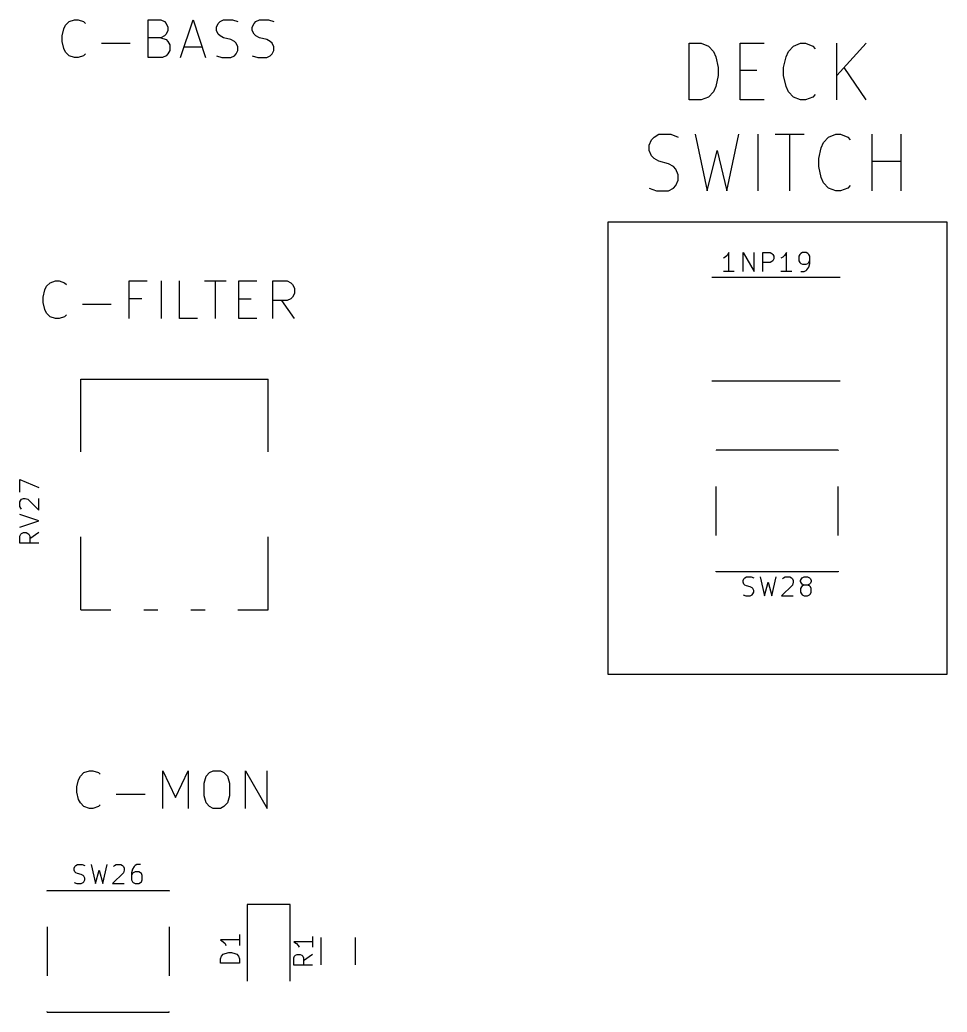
# Model space of a CAD drawing. Extents: x 119 to 479, y -311 to -46.
# Drawn here: x 308.8 to 358, y -232.9 to -180.3 of the extents above; entities that cross this region are included whole.
import ezdxf

# ---------------------------------------------------------------- set-up
doc = ezdxf.new("R2010")
doc.units = 0
doc.layers.add('BLACK', color=7, linetype='CONTINUOUS')

msp = doc.modelspace()

# ---------------------------------------------------------------- linework, layer by layer
at = {"layer": 'BLACK', "linetype": 'CONTINUOUS'}
for p, q in [((311.136, -180.741), (311.231, -180.55)), ((311.231, -180.55), (311.422, -180.36)), ((311.422, -180.36), (311.708, -180.265)), ((311.708, -180.265), (311.898, -180.265)), ((311.898, -180.265), (312.184, -180.36)), ((312.184, -180.36), (312.279, -180.455)), ((315.612, -182.265), (315.612, -180.265)), ((315.612, -180.265), (316.279, -180.265)), ((316.279, -180.265), (316.47, -180.36)), ((316.47, -180.36), (316.565, -180.455)), ((316.565, -180.455), (316.66, -180.646)), ((316.66, -180.646), (316.66, -180.836)), ((317.327, -182.265), (317.993, -180.265)), ((317.993, -180.265), (318.66, -182.265)), ((319.231, -180.646), (319.327, -180.455)), ((319.231, -180.836), (319.231, -180.646)), ((319.327, -180.455), (319.422, -180.36)), ((319.422, -180.36), (319.612, -180.265)), ((319.612, -180.265), (320.089, -180.265)), ((320.089, -180.265), (320.374, -180.36)), ((321.136, -180.646), (321.231, -180.455)), ((321.136, -180.836), (321.136, -180.646)), ((321.231, -180.455), (321.327, -180.36)), ((321.327, -180.36), (321.517, -180.265)), ((321.517, -180.265), (321.993, -180.265)), ((321.993, -180.265), (322.279, -180.36)), ((311.041, -181.122), (311.136, -180.741)), ((311.041, -181.408), (311.041, -181.122)), ((316.47, -181.122), (316.279, -181.217)), ((316.565, -181.027), (316.47, -181.122)), ((316.66, -180.836), (316.565, -181.027)), ((319.327, -181.027), (319.231, -180.836)), ((319.422, -181.122), (319.327, -181.027)), ((319.612, -181.217), (319.422, -181.122)), ((321.231, -181.027), (321.136, -180.836)), ((321.327, -181.122), (321.231, -181.027)), ((321.517, -181.217), (321.327, -181.122)), ((311.136, -181.789), (311.041, -181.408)), ((313.136, -181.503), (314.66, -181.503)), ((316.279, -181.217), (315.612, -181.217)), ((316.279, -181.217), (316.565, -181.312)), ((316.565, -181.312), (316.66, -181.408)), ((316.66, -181.408), (316.755, -181.598)), ((316.755, -181.598), (316.755, -181.884)), ((317.517, -181.693), (318.47, -181.693)), ((319.993, -181.312), (319.612, -181.217)), ((320.184, -181.408), (319.993, -181.312)), ((320.279, -181.503), (320.184, -181.408)), ((320.374, -181.693), (320.279, -181.503)), ((320.374, -181.884), (320.374, -181.693)), ((321.898, -181.312), (321.517, -181.217)), ((322.089, -181.408), (321.898, -181.312)), ((322.184, -181.503), (322.089, -181.408)), ((322.279, -181.693), (322.184, -181.503)), ((322.279, -181.884), (322.279, -181.693)), ((344.311, -184.511), (344.311, -181.511)), ((344.311, -181.511), (344.954, -181.511)), ((344.954, -181.511), (345.34, -181.654)), ((345.34, -181.654), (345.597, -181.94)), ((347.011, -184.511), (347.011, -181.511)), ((347.011, -181.511), (348.297, -181.511)), ((349.583, -181.94), (349.84, -181.654)), ((349.84, -181.654), (350.226, -181.511)), ((350.226, -181.511), (350.483, -181.511)), ((350.483, -181.511), (350.869, -181.654)), ((350.869, -181.654), (350.997, -181.797)), ((352.154, -184.511), (352.154, -181.511)), ((353.697, -181.511), (352.154, -183.226)), ((311.231, -181.979), (311.136, -181.789)), ((311.422, -182.17), (311.231, -181.979)), ((311.708, -182.265), (311.422, -182.17)), ((312.184, -182.17), (311.898, -182.265)), ((312.279, -182.074), (312.184, -182.17)), ((316.565, -182.17), (316.374, -182.265)), ((316.66, -182.074), (316.565, -182.17)), ((316.755, -181.884), (316.66, -182.074)), ((319.231, -182.17), (319.517, -182.265)), ((319.993, -182.265), (320.184, -182.17)), ((320.184, -182.17), (320.279, -182.074)), ((320.279, -182.074), (320.374, -181.884)), ((321.136, -182.17), (321.422, -182.265)), ((321.898, -182.265), (322.089, -182.17)), ((322.089, -182.17), (322.184, -182.074)), ((322.184, -182.074), (322.279, -181.884)), ((345.597, -181.94), (345.726, -182.226)), ((345.726, -182.226), (345.854, -182.797)), ((349.326, -182.797), (349.454, -182.226)), ((349.454, -182.226), (349.583, -181.94)), ((311.898, -182.265), (311.708, -182.265)), ((316.374, -182.265), (315.612, -182.265)), ((319.517, -182.265), (319.993, -182.265)), ((321.422, -182.265), (321.898, -182.265)), ((345.854, -183.226), (345.726, -183.797)), ((345.854, -182.797), (345.854, -183.226)), ((347.011, -182.94), (347.911, -182.94)), ((349.326, -183.226), (349.326, -182.797)), ((349.454, -183.797), (349.326, -183.226)), ((353.697, -184.511), (352.54, -182.797)), ((345.726, -183.797), (345.597, -184.083)), ((349.583, -184.083), (349.454, -183.797)), ((345.597, -184.083), (345.34, -184.368)), ((349.84, -184.368), (349.583, -184.083)), ((350.997, -184.226), (350.869, -184.368)), ((344.954, -184.511), (344.311, -184.511)), ((345.34, -184.368), (344.954, -184.511)), ((348.297, -184.511), (347.011, -184.511)), ((350.226, -184.511), (349.84, -184.368)), ((350.483, -184.511), (350.226, -184.511)), ((350.869, -184.368), (350.483, -184.511)), ((342.447, -186.484), (342.704, -186.341)), ((342.704, -186.341), (343.347, -186.341)), ((343.347, -186.341), (343.733, -186.484)), ((344.633, -186.341), (345.276, -189.341)), ((346.304, -189.341), (346.947, -186.341)), ((347.976, -189.341), (347.976, -186.341)), ((348.876, -186.341), (350.419, -186.341)), ((349.647, -189.341), (349.647, -186.341)), ((351.704, -186.484), (352.09, -186.341)), ((352.09, -186.341), (352.347, -186.341)), ((352.347, -186.341), (352.733, -186.484)), ((354.019, -189.341), (354.019, -186.341)), ((355.561, -189.341), (355.561, -186.341)), ((342.19, -186.913), (342.319, -186.627)), ((342.19, -187.198), (342.19, -186.913)), ((342.319, -186.627), (342.447, -186.484)), ((351.319, -187.056), (351.447, -186.77)), ((351.447, -186.77), (351.704, -186.484)), ((352.733, -186.484), (352.861, -186.627)), ((342.319, -187.484), (342.19, -187.198)), ((342.447, -187.627), (342.319, -187.484)), ((345.276, -189.341), (345.79, -187.198)), ((345.79, -187.198), (346.304, -189.341)), ((351.19, -187.627), (351.319, -187.056)), ((342.704, -187.77), (342.447, -187.627)), ((343.219, -187.913), (342.704, -187.77)), ((343.476, -188.056), (343.219, -187.913)), ((351.19, -188.056), (351.19, -187.627)), ((354.019, -187.77), (355.561, -187.77)), ((343.604, -188.198), (343.476, -188.056)), ((343.733, -188.484), (343.604, -188.198)), ((343.733, -188.77), (343.733, -188.484)), ((351.319, -188.627), (351.19, -188.056)), ((343.476, -189.198), (343.604, -189.056)), ((343.604, -189.056), (343.733, -188.77)), ((351.447, -188.913), (351.319, -188.627)), ((351.704, -189.198), (351.447, -188.913)), ((352.861, -189.056), (352.733, -189.198)), ((342.19, -189.198), (342.576, -189.341)), ((342.576, -189.341), (343.219, -189.341)), ((343.219, -189.341), (343.476, -189.198)), ((352.09, -189.341), (351.704, -189.198)), ((352.347, -189.341), (352.09, -189.341)), ((352.733, -189.198), (352.347, -189.341)), ((358, -191), (340, -191)), ((340, -191), (340, -215)), ((358, -215), (358, -191)), ((346.42, -192.622), (346.325, -192.765)), ((346.42, -193.622), (346.42, -192.622)), ((347.182, -193.622), (347.182, -192.622)), ((347.182, -192.622), (347.753, -193.622)), ((347.753, -193.622), (347.753, -192.622)), ((348.23, -193.622), (348.23, -192.622)), ((348.23, -192.622), (348.61, -192.622)), ((348.61, -192.622), (348.706, -192.67)), ((348.706, -192.67), (348.753, -192.718)), ((348.753, -192.718), (348.801, -192.813)), ((349.468, -192.622), (349.372, -192.765)), ((349.468, -193.622), (349.468, -192.622)), ((350.182, -192.718), (350.134, -192.813)), ((350.23, -192.67), (350.182, -192.718)), ((350.325, -192.622), (350.23, -192.67)), ((350.515, -192.622), (350.325, -192.622)), ((350.61, -192.67), (350.515, -192.622)), ((350.658, -192.718), (350.61, -192.67)), ((350.706, -192.813), (350.658, -192.718)), ((346.23, -192.86), (346.134, -192.908)), ((346.325, -192.765), (346.23, -192.86)), ((348.61, -193.146), (348.23, -193.146)), ((348.706, -193.099), (348.61, -193.146)), ((348.753, -193.051), (348.706, -193.099)), ((348.801, -192.956), (348.753, -193.051)), ((348.801, -192.813), (348.801, -192.956)), ((349.277, -192.86), (349.182, -192.908)), ((349.372, -192.765), (349.277, -192.86)), ((350.134, -192.813), (350.134, -193.051)), ((350.134, -193.051), (350.182, -193.146)), ((350.182, -193.146), (350.23, -193.194)), ((350.23, -193.194), (350.325, -193.241)), ((350.325, -193.241), (350.515, -193.241)), ((350.515, -193.241), (350.61, -193.194)), ((350.61, -193.194), (350.658, -193.146)), ((350.658, -193.146), (350.706, -193.051)), ((350.658, -193.384), (350.706, -193.194)), ((350.706, -193.194), (350.706, -192.813)), ((346.706, -193.622), (346.134, -193.622)), ((349.753, -193.622), (349.182, -193.622)), ((350.23, -193.622), (350.42, -193.622)), ((350.42, -193.622), (350.515, -193.575)), ((350.515, -193.575), (350.563, -193.527)), ((350.563, -193.527), (350.658, -193.384)), ((310.224, -194.406), (310.414, -194.216)), ((310.414, -194.216), (310.7, -194.121)), ((310.7, -194.121), (310.89, -194.121)), ((310.89, -194.121), (311.176, -194.216)), ((311.176, -194.216), (311.271, -194.311)), ((314.605, -196.121), (314.605, -194.121)), ((314.605, -194.121), (315.557, -194.121)), ((316.319, -196.121), (316.319, -194.121)), ((317.271, -196.121), (317.271, -194.121)), ((318.605, -194.121), (319.748, -194.121)), ((319.176, -196.121), (319.176, -194.121)), ((320.414, -196.121), (320.414, -194.121)), ((320.414, -194.121), (321.367, -194.121)), ((322.224, -196.121), (322.224, -194.121)), ((322.224, -194.121), (322.986, -194.121)), ((322.986, -194.121), (323.176, -194.216)), ((323.176, -194.216), (323.271, -194.311)), ((323.271, -194.311), (323.367, -194.502)), ((345.52, -193.92), (352.32, -193.92)), ((310.033, -194.978), (310.129, -194.597)), ((310.129, -194.597), (310.224, -194.406)), ((323.367, -194.787), (323.271, -194.978)), ((323.367, -194.502), (323.367, -194.787)), ((310.033, -195.264), (310.033, -194.978)), ((310.129, -195.645), (310.033, -195.264)), ((312.129, -195.359), (313.652, -195.359)), ((315.271, -195.073), (314.605, -195.073)), ((320.414, -195.073), (321.081, -195.073)), ((322.986, -195.168), (322.224, -195.168)), ((323.367, -196.121), (322.7, -195.168)), ((323.176, -195.073), (322.986, -195.168)), ((323.271, -194.978), (323.176, -195.073)), ((310.224, -195.835), (310.129, -195.645)), ((310.414, -196.026), (310.224, -195.835)), ((310.7, -196.121), (310.414, -196.026)), ((310.89, -196.121), (310.7, -196.121)), ((311.176, -196.026), (310.89, -196.121)), ((311.271, -195.93), (311.176, -196.026)), ((318.224, -196.121), (317.271, -196.121)), ((321.367, -196.121), (320.414, -196.121)), ((312.03, -199.33), (321.97, -199.33)), ((312.03, -203.195), (312.03, -199.33)), ((321.97, -203.195), (321.97, -199.33)), ((345.52, -199.42), (352.32, -199.42)), ((352.21, -203.1), (345.75, -203.1)), ((345.75, -203.1), (345.75, -203.13)), ((352.21, -203.1), (352.21, -203.13)), ((308.802, -205.329), (308.802, -204.662)), ((308.802, -204.662), (309.802, -205.09)), ((345.75, -207.63), (345.75, -205.03)), ((352.21, -207.63), (352.21, -205.03)), ((308.802, -205.852), (308.85, -205.757)), ((308.802, -206.09), (308.802, -205.852)), ((308.85, -205.757), (308.898, -205.71)), ((308.898, -205.71), (308.993, -205.662)), ((308.993, -205.662), (309.088, -205.662)), ((309.088, -205.662), (309.231, -205.71)), ((309.231, -205.71), (309.802, -206.281)), ((309.802, -206.281), (309.802, -205.662)), ((308.85, -206.186), (308.802, -206.09)), ((308.898, -206.233), (308.85, -206.186)), ((309.802, -206.852), (308.802, -206.519)), ((308.802, -207.186), (309.802, -206.852)), ((308.898, -207.519), (308.993, -207.471)), ((308.993, -207.471), (309.136, -207.471)), ((309.136, -207.471), (309.231, -207.519)), ((309.802, -207.471), (309.326, -207.805)), ((308.802, -207.662), (308.85, -207.567)), ((308.802, -208.043), (308.802, -207.662)), ((308.85, -207.567), (308.898, -207.519)), ((309.231, -207.519), (309.279, -207.567)), ((309.279, -207.567), (309.326, -207.662)), ((309.326, -207.662), (309.326, -208.043)), ((312.03, -211.57), (312.03, -207.705)), ((321.97, -211.57), (321.97, -207.705)), ((309.802, -208.043), (308.802, -208.043)), ((345.75, -209.56), (345.75, -209.53)), ((352.21, -209.56), (345.75, -209.56)), ((352.21, -209.53), (352.21, -209.56)), ((347.17, -210.023), (347.218, -209.928)), ((347.17, -210.118), (347.17, -210.023)), ((347.218, -210.213), (347.17, -210.118)), ((347.218, -209.928), (347.266, -209.88)), ((347.266, -209.88), (347.361, -209.832)), ((347.361, -209.832), (347.599, -209.832)), ((347.599, -209.832), (347.742, -209.88)), ((348.075, -209.832), (348.313, -210.832)), ((348.313, -210.832), (348.504, -210.118)), ((348.504, -210.118), (348.694, -210.832)), ((348.694, -210.832), (348.932, -209.832)), ((349.266, -209.928), (349.313, -209.88)), ((349.313, -209.88), (349.409, -209.832)), ((349.409, -209.832), (349.647, -209.832)), ((349.647, -209.832), (349.742, -209.88)), ((349.742, -209.88), (349.79, -209.928)), ((349.79, -209.928), (349.837, -210.023)), ((349.837, -210.118), (349.79, -210.261)), ((349.837, -210.023), (349.837, -210.118)), ((350.218, -210.023), (350.266, -209.928)), ((350.218, -210.07), (350.218, -210.023)), ((350.266, -210.166), (350.218, -210.07)), ((350.266, -209.928), (350.313, -209.88)), ((350.313, -209.88), (350.409, -209.832)), ((350.409, -209.832), (350.599, -209.832)), ((350.599, -209.832), (350.694, -209.88)), ((350.694, -209.88), (350.742, -209.928)), ((350.742, -209.928), (350.79, -210.023)), ((350.79, -210.07), (350.742, -210.166)), ((350.79, -210.023), (350.79, -210.07)), ((347.266, -210.261), (347.218, -210.213)), ((347.361, -210.309), (347.266, -210.261)), ((347.551, -210.356), (347.361, -210.309)), ((347.647, -210.404), (347.551, -210.356)), ((347.694, -210.451), (347.647, -210.404)), ((347.742, -210.547), (347.694, -210.451)), ((347.694, -210.737), (347.742, -210.642)), ((347.742, -210.642), (347.742, -210.547)), ((349.79, -210.261), (349.218, -210.832)), ((350.266, -210.356), (350.218, -210.451)), ((350.218, -210.451), (350.218, -210.642)), ((350.218, -210.642), (350.266, -210.737)), ((350.313, -210.213), (350.266, -210.166)), ((350.313, -210.309), (350.266, -210.356)), ((350.409, -210.261), (350.313, -210.213)), ((350.409, -210.261), (350.313, -210.309)), ((350.599, -210.261), (350.409, -210.261)), ((350.694, -210.213), (350.599, -210.261)), ((350.694, -210.309), (350.599, -210.261)), ((350.742, -210.166), (350.694, -210.213)), ((350.742, -210.356), (350.694, -210.309)), ((350.79, -210.451), (350.742, -210.356)), ((350.742, -210.737), (350.79, -210.642)), ((350.79, -210.642), (350.79, -210.451)), ((347.17, -210.785), (347.313, -210.832)), ((347.313, -210.832), (347.551, -210.832)), ((347.551, -210.832), (347.647, -210.785)), ((347.647, -210.785), (347.694, -210.737)), ((349.218, -210.832), (349.837, -210.832)), ((350.266, -210.737), (350.313, -210.785)), ((350.313, -210.785), (350.409, -210.832)), ((350.409, -210.832), (350.599, -210.832)), ((350.599, -210.832), (350.694, -210.785)), ((350.694, -210.785), (350.742, -210.737)), ((312.03, -211.57), (313.629, -211.57)), ((315.371, -211.57), (316.13, -211.57)), ((317.871, -211.57), (318.63, -211.57)), ((320.37, -211.57), (321.97, -211.57)), ((340, -215), (358, -215)), ((312.204, -220.212), (312.489, -220.117)), ((312.489, -220.117), (312.68, -220.117)), ((312.68, -220.117), (312.966, -220.212)), ((316.394, -222.117), (316.394, -220.117)), ((316.394, -220.117), (317.061, -221.545)), ((317.061, -221.545), (317.728, -220.117)), ((317.728, -220.117), (317.728, -222.117)), ((318.87, -220.212), (319.061, -220.117)), ((319.061, -220.117), (319.442, -220.117)), ((319.442, -220.117), (319.632, -220.212)), ((320.775, -222.117), (320.775, -220.117)), ((320.775, -220.117), (321.918, -222.117)), ((321.918, -222.117), (321.918, -220.117)), ((311.823, -220.974), (311.918, -220.593)), ((311.918, -220.593), (312.013, -220.402)), ((312.013, -220.402), (312.204, -220.212)), ((312.966, -220.212), (313.061, -220.307)), ((318.585, -220.783), (318.68, -220.402)), ((318.68, -220.402), (318.87, -220.212)), ((319.632, -220.212), (319.823, -220.402)), ((319.823, -220.402), (319.918, -220.783)), ((311.823, -221.26), (311.823, -220.974)), ((318.585, -221.45), (318.585, -220.783)), ((319.918, -220.783), (319.918, -221.45)), ((311.918, -221.641), (311.823, -221.26)), ((312.013, -221.831), (311.918, -221.641)), ((313.918, -221.355), (315.442, -221.355)), ((318.68, -221.831), (318.585, -221.45)), ((319.918, -221.45), (319.823, -221.831)), ((312.204, -222.022), (312.013, -221.831)), ((312.489, -222.117), (312.204, -222.022)), ((312.68, -222.117), (312.489, -222.117)), ((312.966, -222.022), (312.68, -222.117)), ((313.061, -221.926), (312.966, -222.022)), ((318.87, -222.022), (318.68, -221.831)), ((319.061, -222.117), (318.87, -222.022)), ((319.442, -222.117), (319.061, -222.117)), ((319.632, -222.022), (319.442, -222.117)), ((319.823, -221.831), (319.632, -222.022)), ((311.678, -225.295), (311.726, -225.2)), ((311.678, -225.39), (311.678, -225.295)), ((311.726, -225.485), (311.678, -225.39)), ((311.726, -225.2), (311.774, -225.152)), ((311.774, -225.152), (311.869, -225.104)), ((311.869, -225.104), (312.107, -225.104)), ((312.107, -225.104), (312.25, -225.152)), ((312.583, -225.104), (312.821, -226.104)), ((312.821, -226.104), (313.012, -225.39)), ((313.012, -225.39), (313.202, -226.104)), ((313.202, -226.104), (313.44, -225.104)), ((313.774, -225.2), (313.821, -225.152)), ((313.821, -225.152), (313.917, -225.104)), ((313.917, -225.104), (314.155, -225.104)), ((314.155, -225.104), (314.25, -225.152)), ((314.25, -225.152), (314.298, -225.2)), ((314.298, -225.2), (314.345, -225.295)), ((314.345, -225.39), (314.298, -225.533)), ((314.345, -225.295), (314.345, -225.39)), ((314.774, -225.342), (314.726, -225.533)), ((314.869, -225.2), (314.774, -225.342)), ((314.917, -225.152), (314.869, -225.2)), ((315.012, -225.104), (314.917, -225.152)), ((315.202, -225.104), (315.012, -225.104)), ((311.774, -225.533), (311.726, -225.485)), ((311.869, -225.581), (311.774, -225.533)), ((312.059, -225.628), (311.869, -225.581)), ((312.155, -225.676), (312.059, -225.628)), ((312.202, -225.723), (312.155, -225.676)), ((312.25, -225.819), (312.202, -225.723)), ((312.202, -226.009), (312.25, -225.914)), ((312.25, -225.914), (312.25, -225.819)), ((314.298, -225.533), (313.726, -226.104)), ((314.726, -225.533), (314.726, -225.914)), ((314.774, -225.581), (314.726, -225.676)), ((314.726, -225.914), (314.774, -226.009)), ((314.821, -225.533), (314.774, -225.581)), ((314.917, -225.485), (314.821, -225.533)), ((315.107, -225.485), (314.917, -225.485)), ((315.202, -225.533), (315.107, -225.485)), ((315.25, -225.581), (315.202, -225.533)), ((315.298, -225.676), (315.25, -225.581)), ((315.25, -226.009), (315.298, -225.914)), ((315.298, -225.914), (315.298, -225.676)), ((311.678, -226.057), (311.821, -226.104)), ((311.821, -226.104), (312.059, -226.104)), ((312.059, -226.104), (312.155, -226.057)), ((312.155, -226.057), (312.202, -226.009)), ((313.726, -226.104), (314.345, -226.104)), ((314.774, -226.009), (314.821, -226.057)), ((314.821, -226.057), (314.917, -226.104)), ((314.917, -226.104), (315.107, -226.104)), ((315.107, -226.104), (315.202, -226.057)), ((315.202, -226.057), (315.25, -226.009)), ((310.258, -226.472), (316.718, -226.472)), ((310.258, -226.502), (310.258, -226.472)), ((316.718, -226.472), (316.718, -226.502)), ((323.135, -227.227), (320.865, -227.227)), ((320.865, -227.227), (320.865, -231.287)), ((323.135, -231.287), (323.135, -227.227)), ((310.258, -228.402), (310.258, -231.002)), ((316.718, -228.402), (316.718, -231.002)), ((320.452, -229.1), (319.452, -229.1)), ((319.452, -229.1), (319.595, -229.195)), ((320.452, -228.814), (320.452, -229.386)), ((324.332, -228.914), (324.332, -229.486)), ((324.79, -230.427), (324.79, -228.973)), ((326.61, -230.427), (326.61, -228.973)), ((319.595, -229.195), (319.69, -229.29)), ((319.69, -229.29), (319.738, -229.386)), ((324.332, -229.2), (323.332, -229.2)), ((323.332, -229.2), (323.475, -229.295)), ((323.475, -229.295), (323.57, -229.39)), ((323.57, -229.39), (323.618, -229.486)), ((319.452, -230.1), (319.5, -229.957)), ((319.452, -230.338), (319.452, -230.1)), ((319.5, -229.957), (319.595, -229.862)), ((319.595, -229.862), (319.69, -229.814)), ((319.69, -229.814), (319.881, -229.767)), ((319.881, -229.767), (320.024, -229.767)), ((320.024, -229.767), (320.214, -229.814)), ((320.214, -229.814), (320.31, -229.862)), ((320.31, -229.862), (320.405, -229.957)), ((320.405, -229.957), (320.452, -230.1)), ((320.452, -230.1), (320.452, -230.338)), ((323.332, -230.057), (323.38, -229.962)), ((323.332, -230.438), (323.332, -230.057)), ((323.38, -229.962), (323.428, -229.914)), ((323.428, -229.914), (323.523, -229.867)), ((323.523, -229.867), (323.666, -229.867)), ((323.666, -229.867), (323.761, -229.914)), ((323.761, -229.914), (323.809, -229.962)), ((323.809, -229.962), (323.856, -230.057)), ((324.332, -229.867), (323.856, -230.2)), ((323.856, -230.057), (323.856, -230.438)), ((320.452, -230.338), (319.452, -230.338)), ((324.332, -230.438), (323.332, -230.438)), ((310.258, -232.932), (310.258, -232.902)), ((310.258, -232.932), (316.718, -232.932)), ((316.718, -232.932), (316.718, -232.902))]:
    msp.add_line(p, q, dxfattribs=at)

doc.saveas('drawing.dxf')
